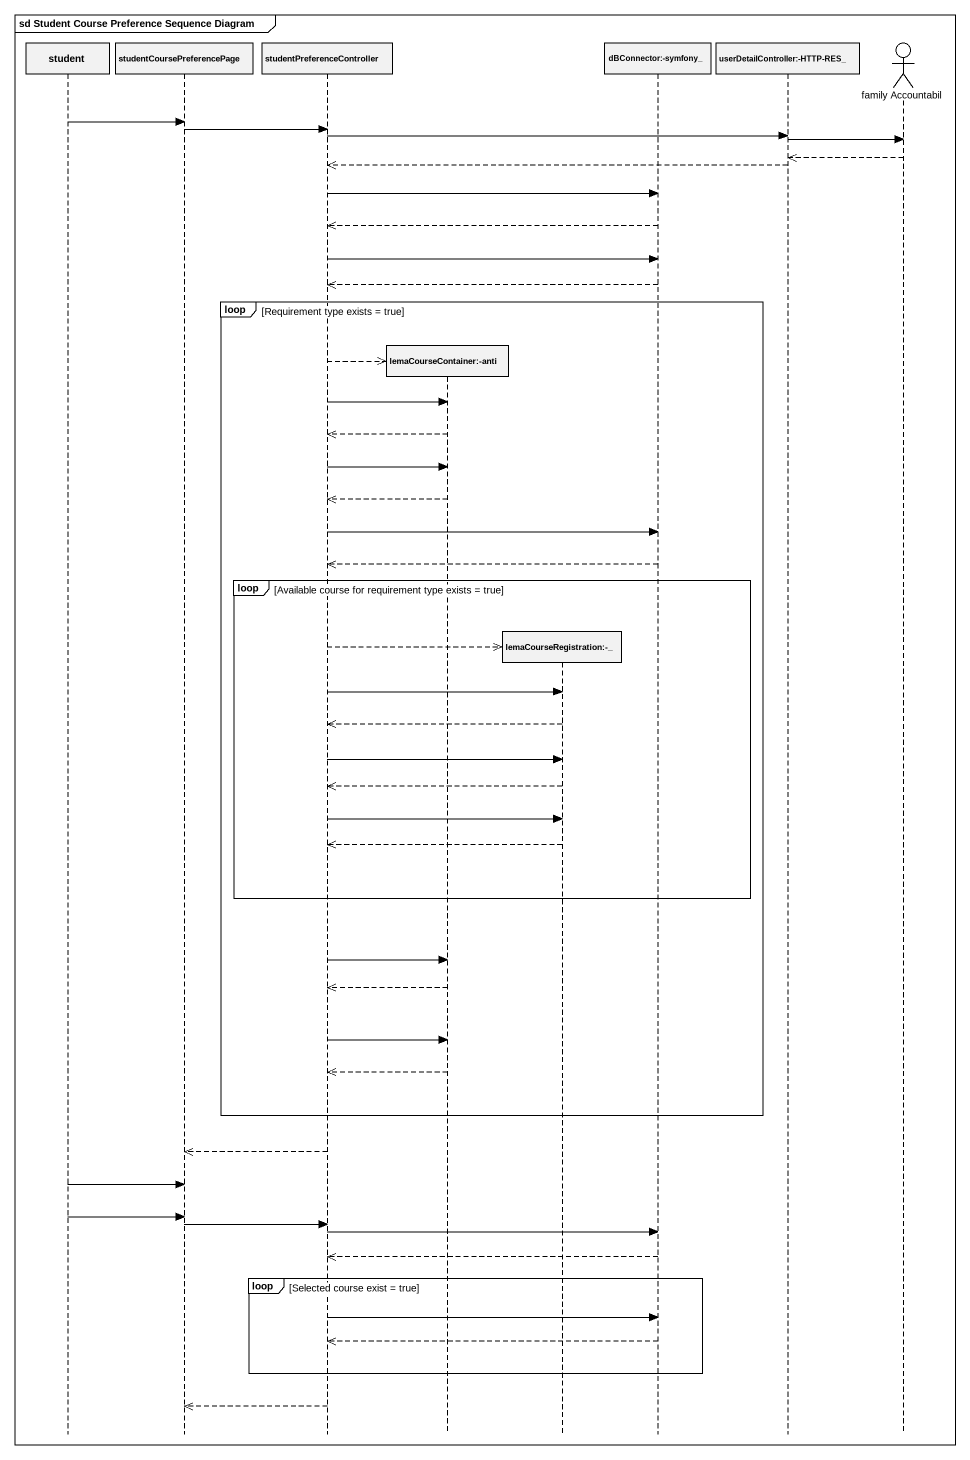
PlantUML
@startuml
mainframe sd Student Course Preference Sequence Diagram
hide footbox
participant student
participant studentCoursePreferencePage
participant studentPreferenceController
participant "lemaCourseContainer:-anti" as lemaCourseContainer_anti
participant "lemaCourseRegistration:-_" as lemaCourseRegistration
participant "dBConnector:-symfony_" as dBConnector_symfony
participant "userDetailController:-HTTP-RES_" as userDetailController_HTTP
actor "family Accountabil" as family_Accountabil

student -> studentCoursePreferencePage
studentCoursePreferencePage -> studentPreferenceController
studentPreferenceController -> userDetailController_HTTP
userDetailController_HTTP -> family_Accountabil
family_Accountabil -->> userDetailController_HTTP
userDetailController_HTTP -->> studentPreferenceController
studentPreferenceController -> dBConnector_symfony
dBConnector_symfony -->> studentPreferenceController
studentPreferenceController -> dBConnector_symfony
dBConnector_symfony -->> studentPreferenceController
loop Requirement type exists = true
  studentPreferenceController -->> lemaCourseContainer_anti **
  studentPreferenceController -> lemaCourseContainer_anti
  lemaCourseContainer_anti -->> studentPreferenceController
  studentPreferenceController -> lemaCourseContainer_anti
  lemaCourseContainer_anti -->> studentPreferenceController
  studentPreferenceController -> dBConnector_symfony
  dBConnector_symfony -->> studentPreferenceController
  loop Available course for requirement type exists = true
    studentPreferenceController -->> lemaCourseRegistration **
    studentPreferenceController -> lemaCourseRegistration
    lemaCourseRegistration -->> studentPreferenceController
    studentPreferenceController -> lemaCourseRegistration
    lemaCourseRegistration -->> studentPreferenceController
    studentPreferenceController -> lemaCourseRegistration
    lemaCourseRegistration -->> studentPreferenceController
  end
  studentPreferenceController -> lemaCourseContainer_anti
  lemaCourseContainer_anti -->> studentPreferenceController
  studentPreferenceController -> lemaCourseContainer_anti
  lemaCourseContainer_anti -->> studentPreferenceController
end
studentPreferenceController -->> studentCoursePreferencePage
student -> studentCoursePreferencePage
student -> studentCoursePreferencePage
studentCoursePreferencePage -> studentPreferenceController
studentPreferenceController -> dBConnector_symfony
dBConnector_symfony -->> studentPreferenceController
loop Selected course exist = true
  studentPreferenceController -> dBConnector_symfony
  dBConnector_symfony -->> studentPreferenceController
end
studentPreferenceController -->> studentCoursePreferencePage
@enduml
